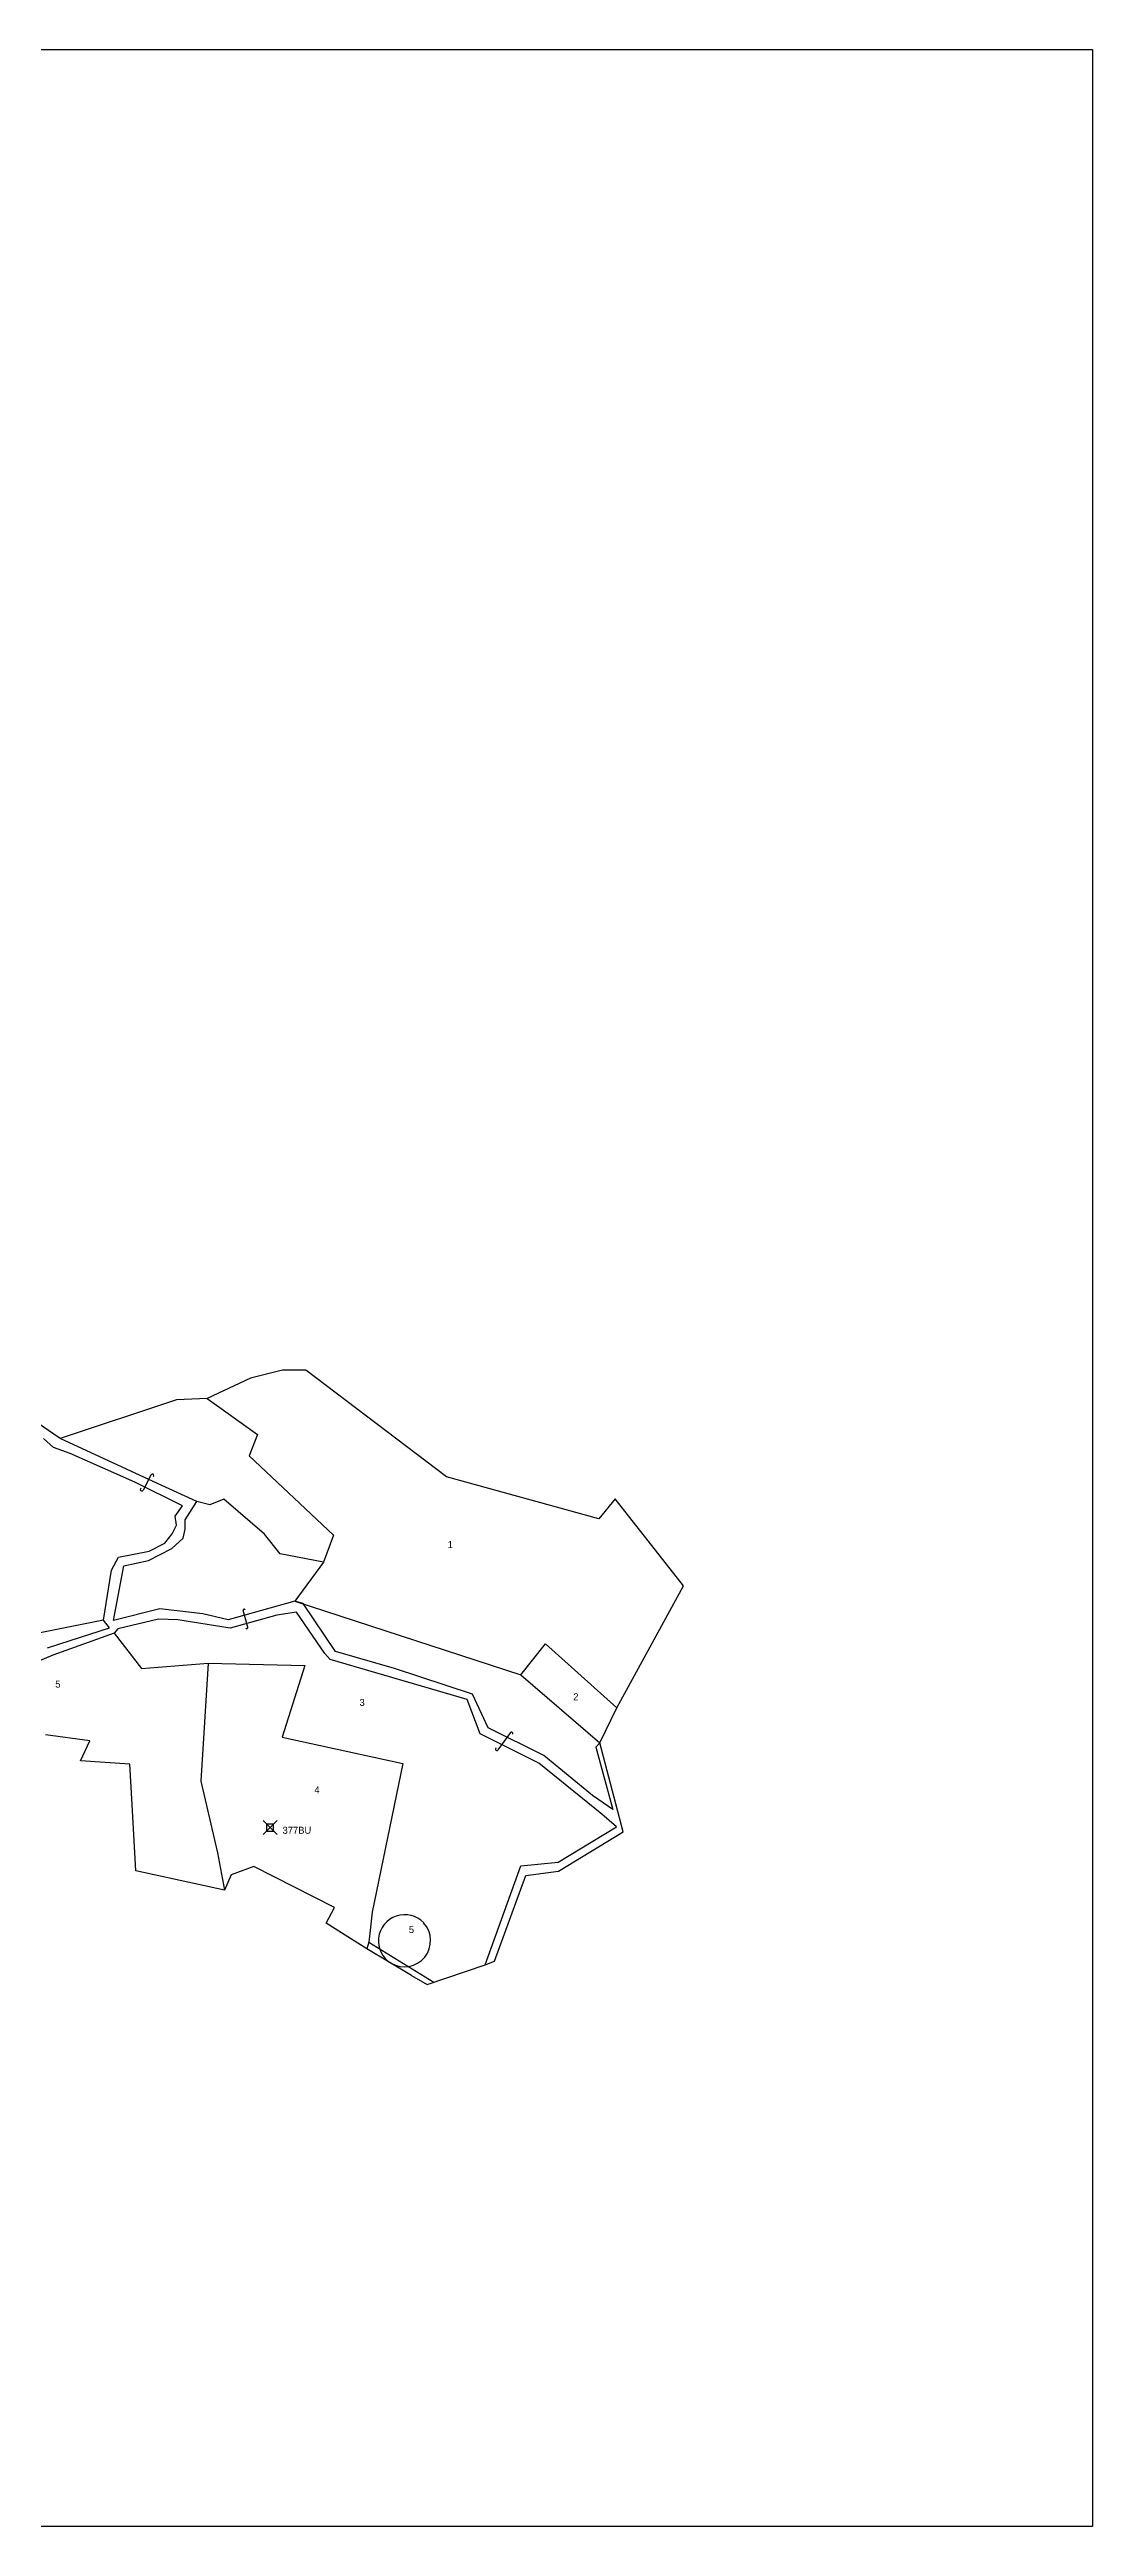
# Model space of a CAD drawing. Extents: x 154147 to 155924, y 177778 to 179545.
# Drawn here: x 155180 to 155924, y 177778 to 179545 of the extents above; entities that cross this region are included whole.
import ezdxf

# ---------------------------------------------------------------- set-up
doc = ezdxf.new("R2010")
doc.units = 0
doc.header["$MEASUREMENT"] = 0
doc.header["$PDMODE"] = 67
doc.header["$PDSIZE"] = 5
for name, color, linetype in [('BORDER-B', 3, 'CONTINUOUS'), ('IMAGE', 7, 'CONTINUOUS'), ('LINK', 4, 'CONTINUOUS'), ('NO', 1, 'CONTINUOUS'), ('PARCEL', 6, 'CONTINUOUS'), ('ROAD', 2, 'CONTINUOUS'), ('TRIG-P', 2, 'CONTINUOUS'), ('TRIG-T', 1, 'CONTINUOUS')]:
    doc.layers.add(name, color=color, linetype=linetype)
picture_1 = doc.add_image_def('image1.tif', size_in_pixel=(8461, 8415))

msp = doc.modelspace()

# ---------------------------------------------------------------- linework, layer by layer
at = {"layer": 'BORDER-B'}
for points in [[(155438, 178171.1), (155449.1, 178164.7), (155490.5, 178178.7), (155497.2, 178181.3), (155519.5, 178242.4), (155542.8, 178245.5), (155588.9, 178273.5), (155572.3, 178337.1), (155584.3, 178362), (155631.9, 178449), (155583.2, 178511.1), (155571.6, 178496.9), (155462.9, 178526.9), (155362.4, 178603), (155345.8, 178603), (155323, 178597.3), (155292, 178582.8), (155270.2, 178581.8), (155187.3, 178554.3), (155131.9, 178592.1)], [(155438, 178171.1), (155406, 178190.2), (155377, 178208.5), (155382.9, 178219.6), (155325.5, 178248.9), (155309.2, 178243), (155304.5, 178231.9), (155241.1, 178245.7), (155238.6, 178293), (155237, 178321.9), (155201.8, 178324.3), (155208.5, 178338.5), (155176.8, 178342.9)]]:
    msp.add_lwpolyline(points, dxfattribs=at)
at = {"layer": 'LINK'}
for points in [[(155252, 178528), (155246.5, 178517.3)], [(155321, 178419.5), (155317.8, 178431.4)], [(155508.6, 178344.4), (155499.5, 178332.1)]]:
    msp.add_lwpolyline(points, dxfattribs=at)
for centre, radius, start, end in [((155245.5, 178517.9), 1.14, 125.7286, 327.2333), ((155253, 178527.9), 0.994, 309.4063, 172.9924), ((155318.5, 178431.7), 0.806, 22.7845, 202.4378), ((155320.3, 178419.3), 0.781, 220.6551, 20.7233), ((155509.3, 178343.8), 0.886, 316.5158, 138.9612), ((155498.7, 178332.5), 0.903, 113.9822, 336.042)]:
    msp.add_arc(centre, radius, start, end, dxfattribs=at)
at = {"layer": 'PARCEL'}
for points in [[(155292, 178582.8), (155327.9, 178557.1), (155322, 178541.9), (155382.2, 178485.3), (155375.2, 178466), (155344.2, 178471.9), (155333.1, 178485.9), (155303.9, 178511), (155294, 178506.9), (155284.8, 178509.2)], [(155218.2, 178424.5), (155151.5, 178411.4), (155148.3, 178428), (155155.1, 178445), (155165.3, 178447.6), (155161.7, 178463.1), (155154.1, 178476.5), (155137.8, 178472.5), (155125.5, 178473.6), (155113.2, 178470.4), (155103, 178468.2), (155081.3, 178463.1), (155085.8, 178389.1)], [(155375.2, 178466), (155354.6, 178438.1), (155516, 178385.5), (155533.5, 178407.6), (155584.3, 178362)], [(155225.7, 178415.4), (155245.2, 178390.2), (155292.7, 178393.9), (155361.7, 178392.3), (155345.5, 178341.1), (155431.8, 178322.3), (155409.8, 178216.2), (155407.5, 178194.9)], [(155292.7, 178393.9), (155287.5, 178309.8), (155299.5, 178258.6), (155304.5, 178231.9)], [(155516, 178385.5), (155572.3, 178337.1)]]:
    msp.add_lwpolyline(points, dxfattribs=at)
for centre, start, end in [((155433, 178195.8), 43.4192, 238.7148), ((155432.8, 178196), 239.4779, 42.656)]:
    msp.add_arc(centre, 18.7, start, end, dxfattribs=at)
at = {"layer": 'ROAD'}
for points in [[(155178.2, 178404.8), (155194.4, 178410.1), (155222.3, 178419.2), (155218.2, 178424.5), (155223.9, 178460.2), (155228.9, 178469.6), (155250.8, 178473.9), (155261.8, 178479.6), (155267.1, 178486.1), (155270.2, 178492.4), (155269.3, 178498.7), (155274.6, 178506.2), (155240.5, 178523.1), (155194.4, 178543.4), (155182.5, 178547.8), (155175.3, 178554.1)], [(155572.3, 178337.1), (155569.5, 178334.1), (155581.5, 178289.6), (155567, 178299.5), (155532.3, 178328.1), (155492.5, 178347.8), (155481.3, 178371.8), (155425.7, 178390.2), (155383.7, 178402.2), (155360.6, 178436.4), (155354.6, 178438.1), (155307.1, 178424.9), (155289.1, 178429.1), (155258.3, 178432.6), (155225.3, 178424.4), (155232.6, 178463.4), (155250.2, 178467.2), (155266.9, 178475.8), (155275, 178483), (155276.3, 178489.5), (155276.3, 178496.3), (155284.8, 178509.2), (155256.6, 178522), (155187.3, 178554.3)], [(155490.5, 178178.7), (155516, 178249.4), (155542.5, 178251.9), (155584.1, 178277.2), (155573.8, 178286.2), (155528.8, 178322.5), (155486.9, 178343.5), (155477.5, 178367.9), (155379.9, 178396.6), (155376, 178400.8), (155355.9, 178430.4), (155341.8, 178428.2), (155308.4, 178418.8), (155271.1, 178424.8), (155257.4, 178425.2), (155228.3, 178418.4), (155225.7, 178415.4), (155182.1, 178399.6), (155152.2, 178387.1)], [(155407.5, 178194.9), (155406, 178190.2)], [(155407.5, 178194.9), (155453.9, 178166.4)]]:
    msp.add_lwpolyline(points, dxfattribs=at)
at = {"layer": 'TRIG-P'}
msp.add_point((155337, 178276.6), dxfattribs=at)

# ---------------------------------------------------------------- texts
at = {"layer": 'NO'}
for s, p in [('1', (155463.7, 178476)), ('5', (155183.7, 178376.5)), ('3', (155400.8, 178363.4)), ('2', (155553.3, 178367.4)), ('4', (155368.6, 178301)), ('5', (155436, 178201.4))]:
    msp.add_text(s, height=5, dxfattribs=at).set_placement(p)
at = {"layer": 'TRIG-T'}
msp.add_text('377BU', height=5, dxfattribs=at).set_placement((155345.9, 178272.2))

# ---------------------------------------------------------------- pictures from other files: only their frames are drawn
at = {"layer": 'IMAGE'}
image = msp.add_image(picture_1, insert=(154146.9, 177778), size_in_units=(1776.8, 1767.1), dxfattribs=at)
image.dxf.flags = 15

doc.saveas('drawing.dxf')
